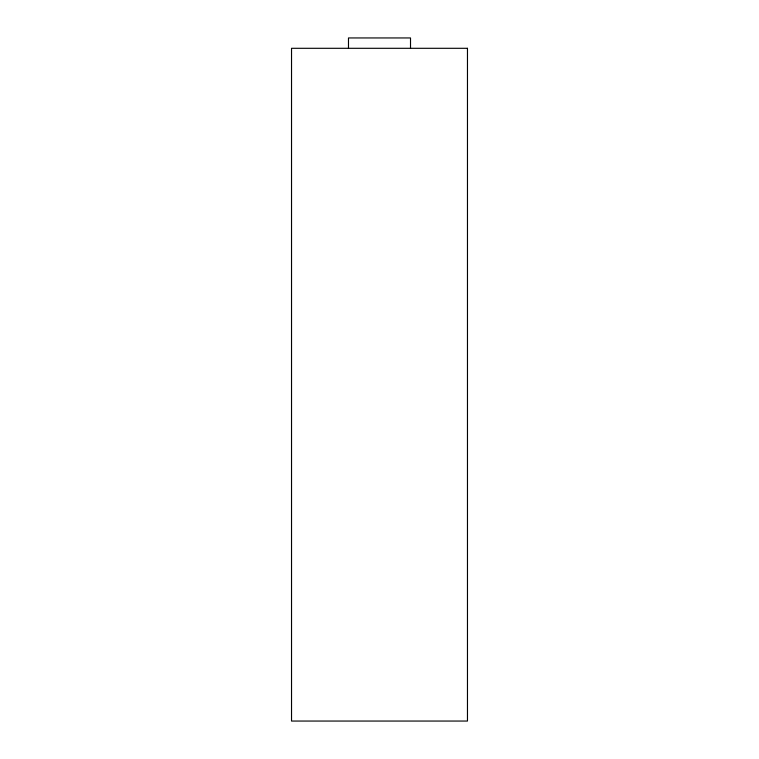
<?xml version="1.0" encoding="UTF-8"?>
<svg xmlns="http://www.w3.org/2000/svg" width="759" height="759" viewBox="0 0 759 759"><rect width="100%" height="100%" fill="white"/><g stroke="black" fill="none" stroke-linecap="round" stroke-linejoin="round"><path stroke-width="1.14" d="M410.515 48.301L410.515 37.95L348.485 37.95L348.485 48.301M467.468 48.301L291.532 48.301L291.532 721.05L467.468 721.05L467.468 48.301"/></g></svg>
